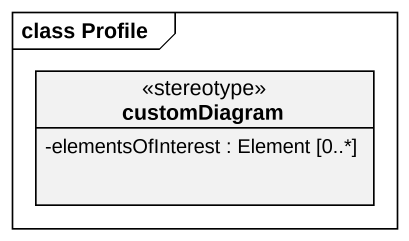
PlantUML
@startuml
mainframe class Profile
hide circle
hide empty members
skinparam classAttributeIconSize 0
class customDiagram <<stereotype>> {
  -elementsOfInterest : Element [0..*]
}
@enduml
